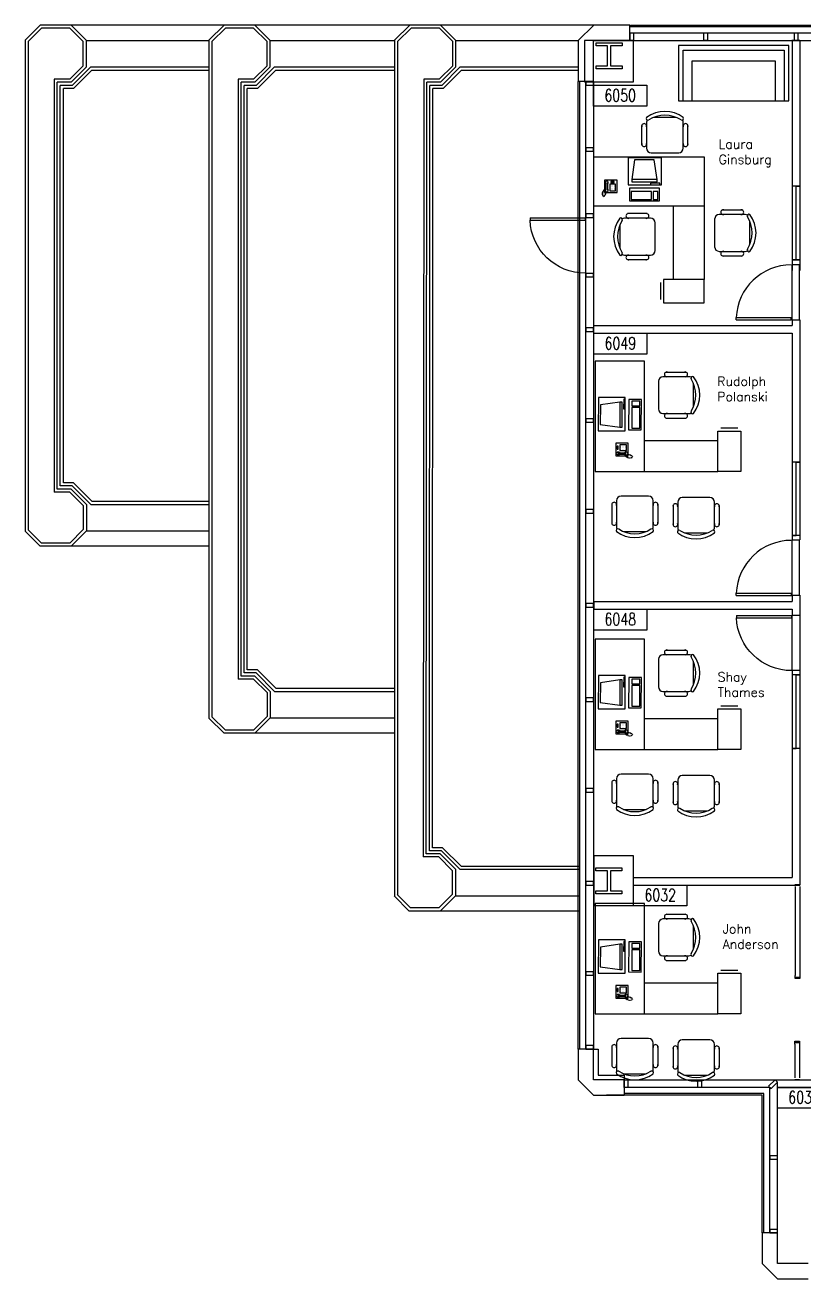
# Model space of a CAD drawing. Header units: metres. Extents: x 21.4 to 86, y 21.4 to 86.
# Drawn here: x 21.41 to 34.32, y 65.18 to 85.95 of the extents above; entities that cross this region are included whole.
import ezdxf
from ezdxf.enums import TextEntityAlignment as Align

# ---------------------------------------------------------------- set-up
doc = ezdxf.new("R2010")
doc.units = ezdxf.units.M
doc.header["$LTSCALE"] = 0.5
doc.header["$MEASUREMENT"] = 0
for name, color, linetype in [('CHAIRS', 4, 'Continuous'), ('CPU', 6, 'Continuous'), ('E-B-FURR', 6, 'Continuous'), ('E-B-GLAZ', 8, 'Continuous'), ('E-B-MULL', 8, 'Continuous'), ('E-F-DOOR', 3, 'Continuous'), ('E-F-TERR', 4, 'Continuous'), ('E-S-COLM', 8, 'Continuous'), ('EMPLOYEE', 1, 'Continuous'), ('FURNITURE', 3, 'Continuous'), ('PANELS_201', 6, 'Continuous'), ('PHONES', 4, 'Continuous'), ('RMNUM', 40, 'Continuous')]:
    doc.layers.add(name, color=color, linetype=linetype)
doc.layers.add('E-B-SHEL', color=40, linetype='Continuous', transparency=0.25)
doc.layers.add('E-C-HEAD', color=5, linetype='Continuous', transparency=0.25)
doc.styles.add('ARCHITXT', font='simplex.shx')
doc.styles.add('ROMANS', font='romans', dxfattribs={"width": 0.75, "height": 8})

# ---------------------------------------------------------------- blocks, each defined once
blk = doc.blocks.new('DR-36')
for p, q in [((0, 36), (0, 0)), ((0, 36), (1.5, 36)), ((1.5, 36), (1.5, 0)), ((0, 0), (1.5, 0))]:
    blk.add_line(p, q)
blk.add_arc((0, 0), 36, 0, 87.61406)
blk = doc.blocks.new('RMNUM')
at = {"layer": 'RMNUM'}
blk.add_lwpolyline([(-16.33354, 6.674702), (18.388073, 6.674702), (18.388073, -6.982766), (-16.33354, -6.982766), (-16.33354, 6.674702)], dxfattribs=at)
at = {"layer": 'RMNUM', "style": 'ROMANS', "width": 0.75}
blk.add_attdef('NUMBER', text='', height=8, dxfattribs=at).set_placement((1.027267, 0.114097), align=Align.MIDDLE_CENTER)
blk = doc.blocks.new('RECTANG')
for p, q in [((1, 1), (0, 1)), ((0, 1), (0, 0)), ((1, 0), (1, 1)), ((0, 0), (1, 0))]:
    blk.add_line(p, q)
blk = doc.blocks.new('FNPHONE')
for p, q in [((-9.1, 0.22), (-9.7, 0.02)), ((-8.9, 0.62), (-9.5, 0.42)), ((-8.7, 1.02), (-9.3, 0.82)), ((-8.5, 1.42), (-9.1, 1.22)), ((-8.3, 1.82), (-8.9, 1.62)), ((-7.14, 0.56), (-7.5, -0.58)), ((-7.29, 6.54), (-7.29, 1.54)), ((-6.29, 6.54), (-6.29, 1.54)), ((-3.87, 4.85), (-3.87, 4.85)), ((-3.87, 3.91), (-3.87, 3.91)), ((-3.87, 2.97), (-3.87, 2.97)), ((-3.87, 2.03), (-3.87, 2.03)), ((-2.94, 4.85), (-2.94, 4.85)), ((-2.94, 3.91), (-2.94, 3.91)), ((-2.94, 2.97), (-2.94, 2.97)), ((-2.94, 2.03), (-2.94, 2.03)), ((-2, 4.85), (-2, 4.85)), ((-2, 3.91), (-2, 3.91)), ((-2, 2.97), (-2, 2.97)), ((-2, 2.03), (-2, 2.03)), ((-9.3, -0.18), (-9.9, -0.38)), ((-9.3, -0.58), (-9.9, -0.78)), ((-9.3, -0.98), (-9.9, -1.18)), ((-9.3, -1.38), (-9.9, -1.58)), ((-9.1, -1.78), (-9.7, -1.98)), ((-8.9, -2.18), (-9.5, -2.38)), ((-8.43, -2.46), (-9.03, -2.66)), ((-7.9, -1.98), (-8.5, -2.18)), ((-7.7, -1.58), (-8.3, -1.78)), ((-7.5, -1.18), (-8.1, -1.38)), ((-7.3, -0.78), (-7.9, -0.98))]:
    blk.add_line(p, q)
for centre, start, end in [((-6.79, 6.54), 298.49146, 241.50854), ((-6.79, 1.54), 118.49146, 61.50854)]:
    blk.add_arc(centre, 1.05, start, end)
for p, xscale, yscale, zscale in [((-8.21, 0), 8.20528234483245, 8.104073169521023, 8.20528234483245), ((-4.81, 1.25), 3.75, 4.375, 3.75), ((-4.03, 6.72), 2.03125, 0.46875, 2.03125)]:
    blk.add_blockref('RECTANG', p, dxfattribs=dict(xscale=xscale, yscale=yscale, zscale=zscale))
blk = doc.blocks.new('DESK3')
for p, q in [((72, 0), (0, 0)), ((0, 0), (0, -80)), ((72, -32), (72, 0)), ((0, -32), (72, -32)), ((20, -80), (20, -32)), ((0, -80), (20, -80))]:
    blk.add_line(p, q)
blk = doc.blocks.new('FC15X27A')
for p, q in [((7.53125, 0), (-7.53125, 0)), ((-7.53125, 0), (-7.53125, -26.5)), ((7.53125, -26.5), (7.53125, 0)), ((-7.53125, -26.5), (7.53125, -26.5)), ((-5.53125, -28.5), (5.53125, -28.5))]:
    blk.add_line(p, q)
blk = doc.blocks.new('CHAIR7')
for p, q in [((0, 9), (0, -9)), ((20, 12), (3, 12)), ((5.12, 15.04), (17.88, 15.04)), ((23, -7.44), (23, 7.44)), ((3, -12), (20, -12)), ((5.12, -15), (17.88, -15))]:
    blk.add_line(p, q)
for centre, radius, start, end in [((3, 9), 3, 90, 180), ((5.56, 13.54), 1.56, 73.7398, 286.2602), ((17.44, 13.54), 1.56, 253.7398, 106.2602), ((20, 9), 3, 62.41556, 90), ((22.34, 11.12), 1.1, 53.30994, 212.02741), ((4.82, 0), 19.64, 327.57575, 32.42425), ((7, 0), 20, 323.1301, 36.8699), ((3, -9), 3, 180, 270), ((5.56, -13.5), 1.56, 73.7398, 286.2602), ((17.44, -13.5), 1.56, 253.7398, 106.2602), ((20, -9), 3, 270, 297.58444), ((22.34, -11.12), 1.1, 147.97259, 306.69006)]:
    blk.add_arc(centre, radius, start, end)
blk = doc.blocks.new('IBMAT', base_point=(61, 306))
for p, q in [((75, 307), (75, 306)), ((81, 307), (75, 307)), ((81, 306), (81, 307))]:
    blk.add_line(p, q)
at = {"xscale": 21, "yscale": 17, "zscale": 21}
blk.add_blockref('RECTANG', (61, 306), dxfattribs=at)
blk = doc.blocks.new('KEYBOARD', base_point=(60, 294))
for p, xscale, yscale, zscale in [((60, 294), 19, 8, 19), ((61, 295), 13, 5, 13), ((75, 295), 3, 5, 3)]:
    blk.add_blockref('RECTANG', p, dxfattribs=dict(xscale=xscale, yscale=yscale, zscale=zscale))
blk = doc.blocks.new('COMPUTER')
for p, q in [((-6.64, 16.23), (-8.5, 3.5)), ((6.08, 16.23), (-6.64, 16.23)), ((8, 3.5), (6.08, 16.23)), ((-8.5, 3.5), (-8.5, 2.04)), ((8, 3.5), (-8.5, 3.5)), ((-8.5, 2.04), (8, 2.04)), ((8, 2.04), (8, 3.5))]:
    blk.add_line(p, q)
at = {"xscale": 1.033846153846154, "yscale": 1.033846153846154, "zscale": 1.033846153846154}
for name, p in [('IBMAT', (-10.86, 0)), ('KEYBOARD', (-10.05, -10.5))]:
    blk.add_blockref(name, p, dxfattribs=at)
blk = doc.blocks.new('SOFA2')
for p, q in [((-36, 0), (-36, -36)), ((36, 0), (-36, 0)), ((36, -36), (36, 0)), ((-33, -36), (-33, -3)), ((-33, -3), (33, -3)), ((33, -3), (33, -36)), ((-27, -36), (-27, -10)), ((-27, -10), (27, -10)), ((27, -10), (27, -36)), ((-36, -36), (36, -36))]:
    blk.add_line(p, q)

msp = doc.modelspace()

# ---------------------------------------------------------------- linework, layer by layer
at = {"layer": 'E-B-FURR'}
for p, q in [((31.445, 85.7), (39.878, 85.7)), ((34.252, 85.7), (34.123, 85.7)), ((34.125, 85.7), (34.125, 81.889)), ((34.252, 85.7), (34.252, 81.889)), ((30.837, 68.986), (30.837, 85.014)), ((34.125, 82.063), (34.252, 82.063)), ((34.125, 81.986), (34.252, 81.986)), ((34.125, 81.072), (34.125, 80.974)), ((34.125, 81.072), (34.252, 81.072)), ((34.252, 81.072), (34.252, 77.422)), ((30.838, 80.974), (34.125, 80.974)), ((30.838, 80.845), (30.838, 80.972)), ((30.838, 80.847), (34.125, 80.847)), ((34.125, 80.847), (34.125, 77.422)), ((34.125, 77.422), (34.252, 77.422)), ((34.125, 76.508), (34.252, 76.508)), ((34.125, 76.508), (34.125, 76.402)), ((34.252, 76.508), (34.252, 76.178)), ((30.837, 76.402), (34.125, 76.402)), ((30.837, 76.401), (30.837, 76.274)), ((30.837, 76.275), (34.125, 76.275)), ((34.125, 76.275), (34.125, 76.178)), ((34.125, 76.178), (34.252, 76.178)), ((34.121, 75.262), (34.248, 75.262)), ((34.125, 75.263), (34.125, 71.83)), ((34.125, 75.263), (34.252, 75.263)), ((34.252, 75.263), (34.252, 71.703)), ((31.499, 71.83), (34.125, 71.83)), ((31.499, 71.703), (34.252, 71.703)), ((30.838, 71.365), (31.499, 71.365)), ((31.344, 68.478), (33.843, 68.478)), ((33.849, 68.478), (38.735, 68.478)), ((33.884, 65.938), (33.884, 68.438)), ((33.884, 68.351), (38.608, 68.351))]:
    msp.add_line(p, q, dxfattribs=at)
msp.add_lwpolyline([(31.499, 85.7), (30.686, 85.7), (30.686, 85.014), (31.499, 85.014)], close=True, dxfattribs=at)
for points in [[(31.499, 72.187), (30.838, 72.187), (30.838, 71.365)], [(31.499, 71.365), (31.499, 72.187)], [(30.836, 68.986), (30.912, 68.986), (30.912, 68.555), (31.344, 68.555), (31.344, 68.478)]]:
    msp.add_lwpolyline(points, dxfattribs=at)
at = {"layer": 'E-B-GLAZ'}
for p, q in [((31.445, 85.954), (39.878, 85.954)), ((31.445, 85.928), (39.878, 85.928)), ((31.445, 85.827), (39.878, 85.827)), ((30.582, 68.986), (30.582, 85.016)), ((30.607, 68.986), (30.607, 85.016)), ((30.709, 68.986), (30.709, 85.014)), ((30.582, 71.272), (28.042, 71.272)), ((33.436, 68.224), (31.049, 68.224)), ((33.757, 68.351), (31.344, 68.351)), ((33.655, 68.25), (31.344, 68.25)), ((33.63, 68.224), (31.344, 68.224)), ((33.63, 65.938), (33.63, 68.224)), ((33.655, 65.938), (33.655, 68.25)), ((33.757, 65.938), (33.757, 68.351))]:
    msp.add_line(p, q, dxfattribs=at)
for points in [[(34.252, 82.063), (34.125, 82.063), (34.192, 82.063), (34.192, 83.282), (34.252, 83.282), (34.125, 83.282)], [(34.252, 77.493), (34.125, 77.493), (34.192, 77.493), (34.192, 78.712), (34.252, 78.712), (34.125, 78.712)], [(34.252, 73.968), (34.125, 73.968), (34.192, 73.968), (34.192, 75.187), (34.252, 75.187), (34.125, 75.187)]]:
    msp.add_lwpolyline(points, dxfattribs=at)
at = {"layer": 'E-B-MULL'}
for points in [[(31.499, 85.827), (31.499, 85.7), (31.442, 85.7), (31.442, 85.827)], [(32.722, 85.827), (32.722, 85.7), (32.664, 85.7), (32.664, 85.827)], [(34.22, 85.827), (34.22, 85.7), (34.163, 85.7), (34.163, 85.827)], [(30.709, 84.957), (30.836, 84.957), (30.836, 85.014), (30.709, 85.014)], [(30.709, 83.865), (30.836, 83.865), (30.836, 83.922), (30.709, 83.922)], [(30.708, 82.767), (30.835, 82.767), (30.835, 82.824), (30.708, 82.824)], [(30.708, 81.782), (30.835, 81.782), (30.835, 81.839), (30.708, 81.839)], [(30.709, 80.877), (30.836, 80.877), (30.836, 80.935), (30.709, 80.935)], [(30.709, 79.372), (30.836, 79.372), (30.836, 79.429), (30.709, 79.429)], [(30.709, 77.868), (30.836, 77.868), (30.836, 77.925), (30.709, 77.925)], [(30.709, 76.309), (30.836, 76.309), (30.836, 76.366), (30.709, 76.366)], [(30.709, 74.746), (30.836, 74.746), (30.836, 74.804), (30.709, 74.804)], [(30.709, 73.244), (30.836, 73.244), (30.836, 73.301), (30.709, 73.301)], [(30.709, 71.703), (30.836, 71.703), (30.836, 71.76), (30.709, 71.76)], [(30.709, 70.208), (30.836, 70.208), (30.836, 70.265), (30.709, 70.265)], [(30.709, 68.986), (30.836, 68.986), (30.836, 69.044), (30.709, 69.044)], [(31.344, 68.351), (31.344, 68.478), (31.401, 68.478), (31.401, 68.351)], [(32.565, 68.351), (32.565, 68.478), (32.622, 68.478), (32.622, 68.351)], [(33.777, 68.331), (33.884, 68.438), (33.843, 68.478), (33.736, 68.372)], [(33.777, 68.331), (33.884, 68.438), (33.843, 68.478), (33.736, 68.372)], [(33.757, 67.16), (33.884, 67.16), (33.884, 67.217), (33.757, 67.217)], [(33.757, 65.938), (33.884, 65.938), (33.884, 65.996), (33.757, 65.996)]]:
    msp.add_lwpolyline(points, close=True, dxfattribs=at)
at = {"layer": 'E-B-SHEL'}
for p, q in [((30.837, 85.954), (30.582, 85.699)), ((31.437, 85.954), (30.828, 85.954)), ((31.438, 85.699), (31.438, 85.953)), ((30.582, 85.699), (30.582, 85.016)), ((31.445, 85.7), (30.734, 85.7)), ((31.445, 85.7), (30.743, 85.7)), ((30.836, 85.016), (30.836, 85.699)), ((30.836, 85.699), (31.5, 85.699)), ((30.836, 85.016), (30.582, 85.016)), ((30.582, 68.986), (30.582, 68.478)), ((30.836, 68.986), (30.582, 68.986)), ((30.836, 68.478), (30.836, 68.986)), ((30.582, 68.478), (30.836, 68.224)), ((31.344, 68.478), (30.836, 68.478)), ((31.344, 68.478), (31.344, 68.224)), ((30.836, 68.224), (31.344, 68.224)), ((33.884, 65.938), (33.63, 65.938)), ((33.63, 65.938), (33.63, 65.43)), ((33.884, 65.43), (33.884, 65.938)), ((33.63, 65.43), (33.884, 65.176)), ((34.392, 65.43), (33.884, 65.43)), ((33.884, 65.176), (34.392, 65.176))]:
    msp.add_line(p, q, dxfattribs=at)
at = {"layer": 'E-C-HEAD'}
for p, q in [((30.708, 81.849), (30.708, 82.764)), ((34.124, 81.976), (34.124, 81.062)), ((34.251, 81.062), (34.251, 81.976)), ((34.123, 77.414), (34.123, 76.5)), ((34.25, 76.5), (34.25, 77.414)), ((34.125, 75.258), (34.125, 76.173)), ((34.252, 76.173), (34.252, 75.258))]:
    msp.add_line(p, q, dxfattribs=at)
at = {"layer": 'E-F-TERR'}
for p, q in [((21.412, 85.702), (21.664, 85.954)), ((21.664, 85.954), (21.412, 85.702)), ((21.685, 85.903), (21.463, 85.68)), ((22.172, 85.954), (21.664, 85.954)), ((22.172, 85.954), (21.664, 85.954)), ((21.931, 85.954), (21.664, 85.954)), ((22.153, 85.903), (21.685, 85.903)), ((24.745, 85.954), (22.062, 85.954)), ((22.377, 85.679), (22.153, 85.903)), ((22.428, 85.7), (22.174, 85.954)), ((24.459, 85.702), (24.711, 85.954)), ((24.711, 85.954), (24.459, 85.702)), ((24.732, 85.903), (24.509, 85.68)), ((24.977, 85.954), (24.711, 85.954)), ((25.219, 85.954), (24.711, 85.954)), ((25.219, 85.954), (24.711, 85.954)), ((25.2, 85.903), (24.732, 85.903)), ((30.837, 85.954), (25.108, 85.954)), ((25.424, 85.679), (25.2, 85.903)), ((25.475, 85.7), (25.221, 85.954)), ((27.79, 85.954), (27.538, 85.702)), ((27.538, 85.702), (27.79, 85.954)), ((27.811, 85.903), (27.588, 85.68)), ((28.298, 85.954), (27.79, 85.954)), ((28.298, 85.954), (27.79, 85.954)), ((28.056, 85.954), (27.79, 85.954)), ((28.279, 85.903), (27.811, 85.903)), ((28.503, 85.679), (28.279, 85.903)), ((28.554, 85.7), (28.3, 85.954)), ((21.412, 85.702), (21.412, 77.57)), ((21.463, 85.68), (21.463, 77.591)), ((22.377, 85.281), (22.377, 85.679)), ((22.428, 85.7), (24.459, 85.7)), ((22.428, 85.26), (22.428, 85.7)), ((24.459, 85.702), (24.459, 74.471)), ((24.509, 85.68), (24.509, 74.492)), ((25.424, 85.281), (25.424, 85.679)), ((25.475, 85.7), (27.538, 85.7)), ((25.475, 85.26), (25.475, 85.7)), ((27.538, 85.702), (27.538, 71.516)), ((27.588, 85.68), (27.588, 71.537)), ((28.503, 85.281), (28.503, 85.679)), ((28.554, 85.7), (30.583, 85.7)), ((28.554, 85.26), (28.554, 85.7)), ((22.153, 85.056), (22.377, 85.281)), ((22.174, 85.006), (22.428, 85.26)), ((22.195, 84.955), (22.5, 85.26)), ((22.216, 84.904), (22.521, 85.209)), ((22.5, 85.26), (24.459, 85.26)), ((22.521, 85.209), (24.459, 85.209)), ((25.2, 85.056), (25.424, 85.281)), ((25.221, 85.006), (25.475, 85.26)), ((25.242, 84.955), (25.546, 85.26)), ((25.263, 84.904), (25.567, 85.209)), ((25.546, 85.26), (27.538, 85.26)), ((25.567, 85.209), (27.538, 85.209)), ((28.278, 85.056), (28.503, 85.281)), ((28.3, 85.006), (28.554, 85.26)), ((28.321, 84.955), (28.625, 85.26)), ((28.342, 84.904), (28.646, 85.209)), ((28.625, 85.26), (30.582, 85.26)), ((28.646, 85.209), (30.582, 85.209)), ((21.895, 85.056), (21.895, 78.215)), ((22.153, 85.056), (21.895, 85.056)), ((21.946, 78.266), (21.946, 85.006)), ((22.174, 85.006), (21.946, 85.006)), ((24.943, 85.056), (24.943, 75.116)), ((25.2, 85.056), (24.943, 85.056)), ((24.992, 75.167), (24.992, 85.006)), ((25.221, 85.006), (24.992, 85.006)), ((28.022, 85.056), (28.013, 72.169)), ((28.278, 85.056), (28.022, 85.056)), ((28.063, 72.22), (28.071, 85.006)), ((28.3, 85.006), (28.071, 85.006)), ((21.996, 78.316), (21.996, 84.955)), ((22.195, 84.955), (21.996, 84.955)), ((22.047, 78.367), (22.047, 84.904)), ((22.216, 84.904), (22.047, 84.904)), ((25.043, 75.218), (25.043, 84.955)), ((25.242, 84.955), (25.043, 84.955)), ((25.094, 75.268), (25.094, 84.904)), ((25.263, 84.904), (25.094, 84.904)), ((28.113, 72.271), (28.122, 84.955)), ((28.321, 84.955), (28.122, 84.955)), ((28.164, 72.322), (28.173, 84.904)), ((28.342, 84.904), (28.173, 84.904)), ((22.216, 78.367), (22.047, 78.367)), ((22.216, 78.367), (22.521, 78.062)), ((22.153, 78.215), (21.895, 78.215)), ((22.174, 78.266), (21.946, 78.266)), ((22.195, 78.316), (21.996, 78.316)), ((22.153, 78.215), (22.377, 77.99)), ((22.174, 78.266), (22.428, 78.012)), ((22.195, 78.316), (22.5, 78.012)), ((22.377, 77.99), (22.377, 77.593)), ((22.428, 78.012), (22.428, 77.571)), ((22.5, 78.012), (24.459, 78.012)), ((22.521, 78.062), (24.459, 78.062)), ((21.412, 77.57), (21.664, 77.318)), ((21.664, 77.318), (21.412, 77.57)), ((21.685, 77.368), (21.463, 77.591)), ((22.377, 77.593), (22.153, 77.368)), ((22.428, 77.571), (22.174, 77.317)), ((22.428, 77.572), (24.459, 77.572)), ((22.172, 77.318), (21.664, 77.318)), ((22.172, 77.318), (21.664, 77.318)), ((21.931, 77.318), (21.664, 77.318)), ((22.153, 77.368), (21.685, 77.368)), ((24.459, 77.318), (22.062, 77.318)), ((25.242, 75.218), (25.043, 75.218)), ((25.263, 75.268), (25.094, 75.268)), ((25.242, 75.218), (25.546, 74.913)), ((25.263, 75.268), (25.567, 74.964)), ((25.2, 75.116), (24.943, 75.116)), ((25.221, 75.167), (24.992, 75.167)), ((25.2, 75.116), (25.424, 74.892)), ((25.221, 75.167), (25.475, 74.913)), ((25.424, 74.892), (25.424, 74.494)), ((25.475, 74.913), (25.475, 74.473)), ((25.546, 74.913), (27.537, 74.913)), ((25.567, 74.964), (27.537, 74.964)), ((24.711, 74.219), (24.459, 74.471)), ((24.732, 74.27), (24.509, 74.492)), ((25.424, 74.494), (25.2, 74.27)), ((25.475, 74.473), (25.221, 74.219)), ((25.475, 74.473), (27.538, 74.473)), ((25.219, 74.219), (24.711, 74.219)), ((25.219, 74.219), (24.711, 74.219)), ((25.2, 74.27), (24.732, 74.27)), ((27.538, 74.219), (25.108, 74.219)), ((28.333, 72.322), (28.164, 72.322)), ((28.333, 72.322), (28.638, 72.017)), ((28.27, 72.169), (28.013, 72.169)), ((28.291, 72.22), (28.063, 72.22)), ((28.312, 72.271), (28.113, 72.271)), ((28.27, 72.169), (28.494, 71.945)), ((28.291, 72.22), (28.545, 71.966)), ((28.312, 72.271), (28.617, 71.966)), ((28.494, 71.945), (28.494, 71.547)), ((28.545, 71.966), (28.545, 71.526)), ((28.617, 71.966), (30.608, 71.966)), ((28.638, 72.017), (30.608, 72.017)), ((27.781, 71.272), (27.529, 71.524)), ((27.802, 71.323), (27.58, 71.545)), ((28.494, 71.547), (28.27, 71.323)), ((28.545, 71.526), (28.291, 71.272)), ((28.545, 71.526), (30.608, 71.526)), ((28.289, 71.272), (27.781, 71.272)), ((28.289, 71.272), (27.781, 71.272)), ((28.27, 71.323), (27.802, 71.323)), ((30.608, 71.272), (28.179, 71.272))]:
    msp.add_line(p, q, dxfattribs=at)
at = {"layer": 'E-S-COLM'}
for points in [[(30.877, 85.611), (30.877, 85.661), (31.308, 85.661), (31.308, 85.611), (31.118, 85.611), (31.118, 85.281), (31.308, 85.281), (31.308, 85.23), (30.877, 85.23), (30.877, 85.281), (31.067, 85.281), (31.067, 85.611)], [(30.874, 71.937), (30.874, 71.987), (31.305, 71.987), (31.305, 71.937), (31.115, 71.937), (31.115, 71.606), (31.305, 71.606), (31.305, 71.556), (30.874, 71.556), (30.874, 71.606), (31.064, 71.606), (31.064, 71.937)]]:
    msp.add_lwpolyline(points, close=True, dxfattribs=at)
at = {"layer": 'PANELS_201', "linetype": 'Continuous'}
for points in [[(34.252, 71.703), (34.176, 71.703), (34.176, 71.71), (34.252, 71.71), (34.252, 71.703)], [(34.176, 71.678), (34.176, 70.205)], [(34.252, 71.678), (34.252, 70.205)], [(34.252, 70.205), (34.252, 70.179), (34.252, 70.154), (34.176, 70.154), (34.176, 70.205)], [(34.176, 70.179), (34.252, 70.179)], [(34.173, 69.066), (34.173, 69.091), (34.173, 69.117), (34.249, 69.117), (34.249, 69.066)], [(34.249, 69.091), (34.173, 69.091)], [(34.173, 69.066), (34.173, 68.507)], [(34.249, 69.066), (34.249, 68.507)], [(34.173, 68.482), (34.249, 68.482), (34.249, 68.475), (34.173, 68.475), (34.173, 68.482)]]:
    msp.add_lwpolyline(points, dxfattribs=at)

# ---------------------------------------------------------------- block references
at = {"xscale": 0.0254, "yscale": 0.0254, "zscale": 0.0254}
for p, values in [((31.25, 84.787), {'NUMBER': '6050'}), ((31.253, 80.678), {'NUMBER': '6049'}), ((31.252, 76.106), {'NUMBER': '6048'}), ((31.914, 71.534), {'NUMBER': '6032'}), ((34.298, 68.182), {'NUMBER': '6030'})]:
    msp.add_blockref('RMNUM', p, dxfattribs=at).add_auto_attribs(values)
at = {"layer": 'CHAIRS', "lineweight": -3, "xscale": 0.0254, "yscale": 0.0254, "zscale": 0.0254}
for p, rotation in [((32.018, 83.838), 90), ((31.854, 82.448), 180), ((31.519, 78.147), 270), ((32.534, 78.124), 270), ((31.519, 73.541), 270), ((32.534, 73.518), 270), ((31.519, 69.161), 270), ((32.534, 69.138), 270)]:
    msp.add_blockref('CHAIR7', p, dxfattribs=dict(at, rotation=rotation))
for p in [(32.842, 82.509), (31.909, 79.822), (31.909, 75.216), (31.909, 70.836)]:
    msp.add_blockref('CHAIR7', p, dxfattribs=at)
at = {"layer": 'CPU', "lineweight": -3, "xscale": 0.0254, "yscale": 0.0254, "zscale": 0.0254}
msp.add_blockref('COMPUTER', (31.685, 83.306), dxfattribs=at)
at = {"layer": 'CPU', "lineweight": -3, "xscale": 0.0254, "yscale": 0.0254, "zscale": 0.0254, "rotation": 89.84054487573727}
for p in [(31.36, 79.504), (31.36, 74.898), (31.36, 70.518)]:
    msp.add_blockref('COMPUTER', p, dxfattribs=at)
at = {"layer": 'E-F-DOOR', "yscale": 0.0254, "zscale": 0.0254, "rotation": 90}
for p, xscale in [((30.696, 82.757), -0.0254), ((34.113, 81.068), 0.0254), ((34.115, 76.501), 0.0254), ((34.117, 76.171), -0.0254)]:
    msp.add_blockref('DR-36', p, dxfattribs=dict(at, xscale=xscale))
at = {"layer": 'FURNITURE', "lineweight": -3, "xscale": 0.0254, "yscale": 0.0254, "zscale": 0.0254}
msp.add_blockref('SOFA2', (33.158, 85.614), dxfattribs=at)
at = {"layer": 'FURNITURE', "lineweight": -3, "yscale": 0.0254, "zscale": 0.0254}
for name, p, xscale, rotation in [('DESK3', (32.666, 83.768), -0.0254, 359.9950299738794), ('FC15X27A', (32.666, 81.545), 0.0254, 270), ('DESK3', (30.864, 78.554), 0.0254, 89.99502997387958), ('FC15X27A', (33.087, 78.554), -0.0254, 180), ('DESK3', (30.864, 73.948), 0.0254, 89.99502997387958), ('FC15X27A', (33.087, 73.948), -0.0254, 180), ('DESK3', (30.864, 69.568), 0.0254, 89.99502997387958), ('FC15X27A', (33.087, 69.568), -0.0254, 180)]:
    msp.add_blockref(name, p, dxfattribs=dict(at, xscale=xscale, rotation=rotation))
at = {"layer": 'PHONES', "lineweight": -3, "xscale": 0.0254, "yscale": 0.0254, "zscale": 0.0254}
msp.add_blockref('FNPHONE', (31.225, 83.177), dxfattribs=at)
at = {"layer": 'PHONES', "lineweight": -3, "xscale": 0.0254, "yscale": 0.0254, "zscale": 0.0254, "rotation": 90}
for p in [(31.411, 79.026), (31.411, 74.42), (31.411, 70.04)]:
    msp.add_blockref('FNPHONE', p, dxfattribs=at)

# ---------------------------------------------------------------- texts
at = {"layer": 'EMPLOYEE', "lineweight": -3, "char_height": 0.1524, "attachment_point": 1, "style": 'ARCHITXT'}
for s, insert, width in [('\\A1;Laura\\PGinsburg', (32.909, 84.058), 0.8383), ('\\A1;Rudolph\\PPolanski', (32.885, 80.126), 0.77385), ('\\A1;Shay\\PThames', (32.892, 75.229), 0.75587), ('\\A1;John\\PAnderson', (32.975, 71.054), 0.89735)]:
    msp.add_mtext(s, dxfattribs=dict(at, insert=insert, width=width))

doc.saveas('drawing.dxf')
